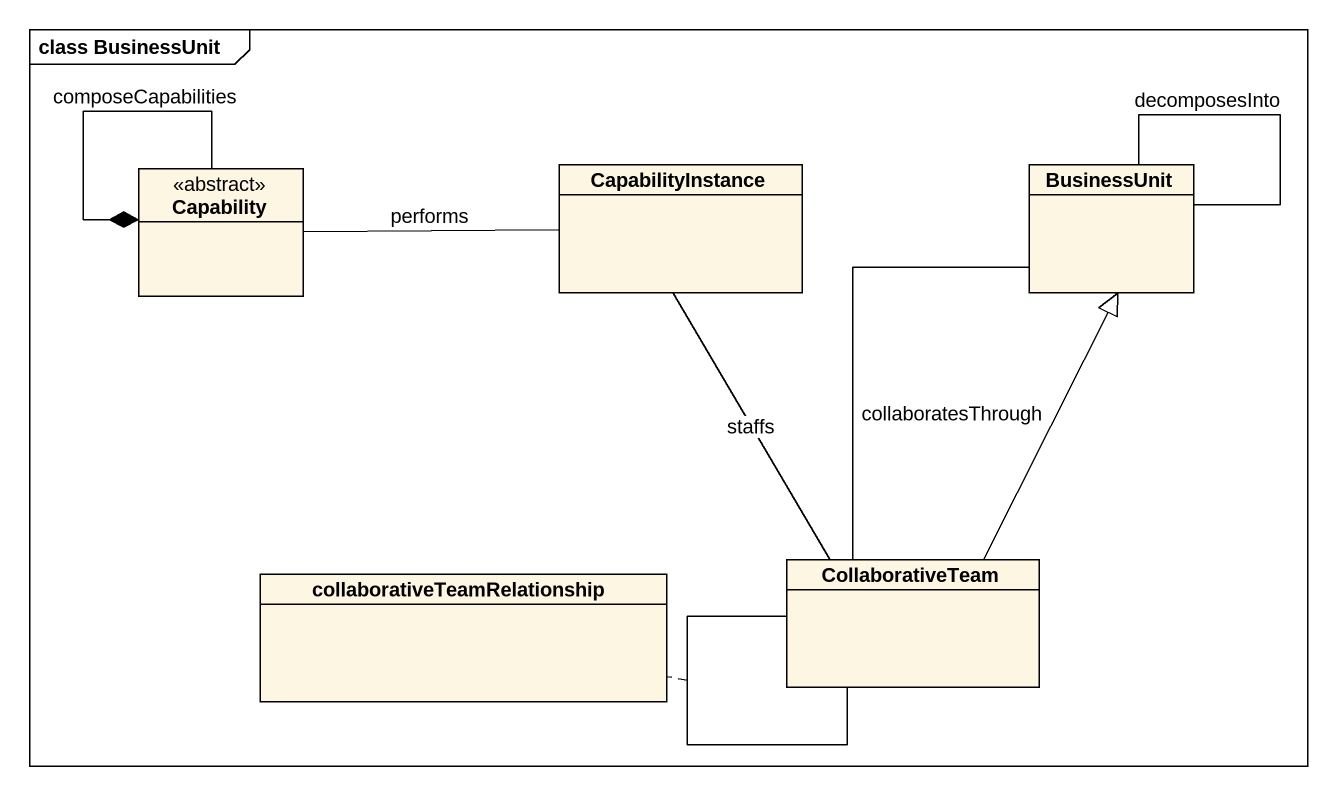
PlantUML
@startuml
mainframe class BusinessUnit
hide circle
hide empty members
class Capability <<abstract>>
class CapabilityInstance
class BusinessUnit
class "collaborativeTeamRelationship" as collaborativeTeamRelationshi
class CollaborativeTeam
Capability --* Capability : composeCapabilities
CapabilityInstance -left- Capability : performs
CapabilityInstance -- CollaborativeTeam : staffs
BusinessUnit -- BusinessUnit : decomposesInto
BusinessUnit -- CollaborativeTeam : collaboratesThrough
CollaborativeTeam -up-|> BusinessUnit
CollaborativeTeam -- CollaborativeTeam
(CollaborativeTeam, CollaborativeTeam) .. collaborativeTeamRelationshi
@enduml
